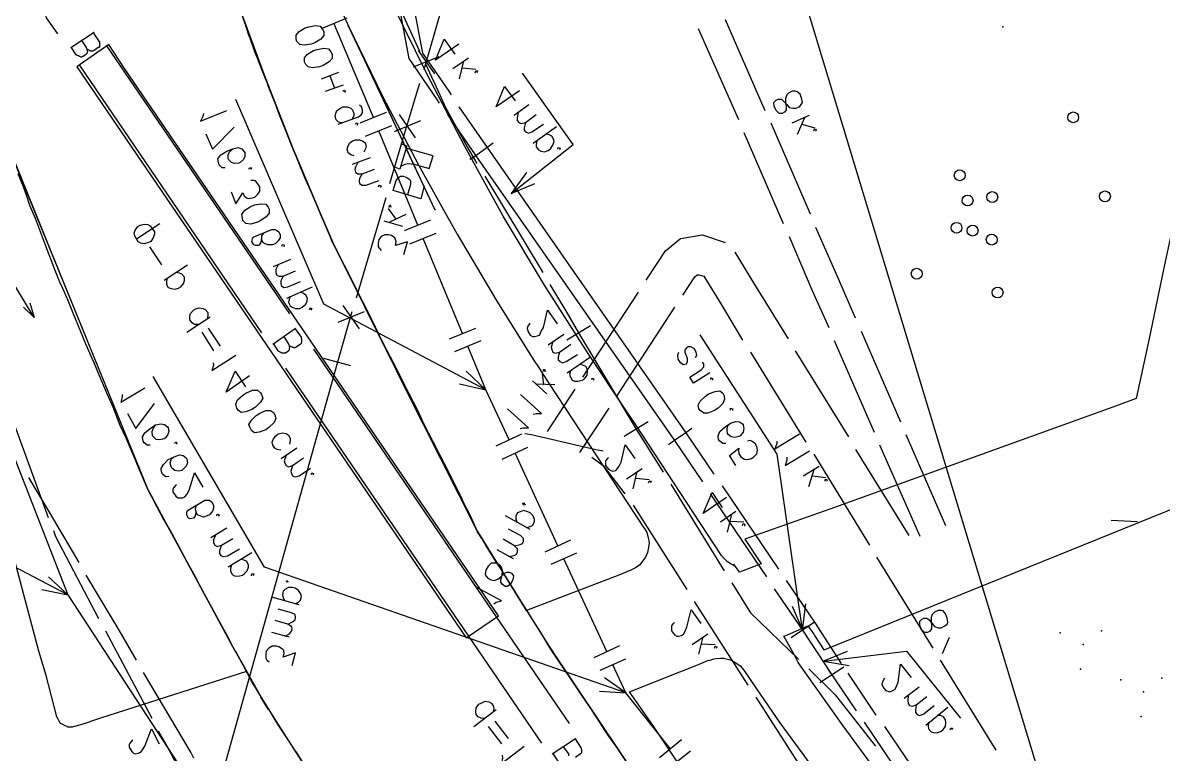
# Model space of a CAD drawing. Header units: metres. Extents: x 5 to 225, y 228 to 542.
# Drawn here: x 150.32 to 192.4, y 308.19 to 335.19 of the extents above; entities that cross this region are included whole.
import ezdxf

# ---------------------------------------------------------------- set-up
doc = ezdxf.new("R2010")
doc.units = ezdxf.units.M
for name, color, linetype in [('BOUNDARY', 7, 'Continuous'), ('CURB', 7, 'Continuous'), ('ELECTR_CABLE', 7, 'Continuous'), ('GAS', 7, 'Continuous'), ('GRASS', 7, 'Continuous'), ('OVERHEAD_POWER_LINE', 7, 'Continuous'), ('ROAD', 7, 'Continuous'), ('TREE', 7, 'Continuous'), ('WATER_PIPELINE', 7, 'Continuous')]:
    doc.layers.add(name, color=color, linetype=linetype)

# ---------------------------------------------------------------- blocks, each defined once
blk = doc.blocks.new('СОСНА_ОБЫКНОВЕННАЯ')
blk.add_circle((0, 0), 0.2)
blk = doc.blocks.new('МИСКАНТУС')
blk.add_circle((0, 0), 0.2)

msp = doc.modelspace()

# ---------------------------------------------------------------- linework, layer by layer
at = {"layer": 'BOUNDARY'}
msp.add_lwpolyline([(210.46, 232.699), (117.273, 540.497)], dxfattribs=at)
at = {"layer": 'CURB'}
for points in [[(172.62, 307.872), (172.223, 308.468), (171.914, 308.909), (171.517, 309.527), (171.23, 309.947), (170.832, 310.543), (170.81, 310.565), (170.523, 311.007), (170.104, 311.625), (169.817, 312.044), (169.441, 312.685), (169.154, 313.126), (168.978, 313.413), (168.757, 313.744), (168.492, 314.186), (168.095, 314.826), (167.808, 315.268), (167.432, 315.886), (167.145, 316.327), (167.101, 316.416), (166.836, 316.99), (166.593, 317.453), (166.483, 317.718), (166.284, 318.115), (166.041, 318.601), (165.71, 319.241), (165.467, 319.727), (165.136, 320.367), (164.915, 320.853), (164.584, 321.493), (164.341, 321.957), (164.01, 322.619), (163.767, 323.083), (163.436, 323.745), (163.216, 324.209), (162.884, 324.871), (162.642, 325.335), (162.31, 325.997), (162.068, 326.461), (161.758, 327.079), (161.736, 327.123), (161.538, 327.609), (161.273, 328.227), (161.251, 328.293), (161.052, 328.757), (160.875, 329.154), (160.743, 329.441), (160.544, 329.927), (160.5, 330.059), (160.301, 330.523), (160.279, 330.611), (160.081, 331.097), (159.926, 331.45), (159.794, 331.781), (159.617, 332.267), (159.573, 332.377), (159.374, 332.863), (159.352, 332.951), (159.153, 333.437), (159.021, 333.79), (158.888, 334.121), (158.712, 334.629), (158.668, 334.739), (158.513, 335.203)], [(160.743, 307.761), (160.456, 308.203), (160.323, 308.402), (160.059, 308.799), (159.772, 309.24), (159.595, 309.527), (159.44, 309.792), (159.374, 309.859), (159.109, 310.3), (159.087, 310.344), (158.734, 310.94), (158.491, 311.404), (158.469, 311.448), (158.182, 311.978), (158.138, 312.044), (157.895, 312.508), (157.74, 312.795), (157.542, 313.148), (157.299, 313.612), (156.946, 314.252), (156.703, 314.716), (156.35, 315.356), (156.107, 315.819), (155.754, 316.46), (155.489, 316.923), (155.18, 317.497), (155.157, 317.564), (154.915, 318.027), (154.628, 318.689), (154.429, 319.175), (154.142, 319.86), (153.921, 320.323), (153.656, 321.008), (153.435, 321.493), (153.237, 321.957), (153.148, 322.156), (152.95, 322.641), (152.884, 322.796), (152.663, 323.304), (152.464, 323.789), (152.177, 324.474), (151.978, 324.959), (151.802, 325.379), (151.691, 325.622), (151.493, 326.107), (151.448, 326.24), (151.228, 326.792), (151.051, 327.277), (150.786, 327.962), (150.587, 328.448), (150.455, 328.823), (150.345, 329.132), (150.146, 329.618)]]:
    msp.add_lwpolyline(points, dxfattribs=at)
at = {"layer": 'ELECTR_CABLE'}
for points in [[(163.238, 337.941), (163.304, 337.786), (163.304, 337.786), (164.96, 334.143)], [(166.196, 337.19), (165.114, 333.459)], [(164.739, 335.821), (165.07, 334.077), (165.07, 334.077), (166.041, 332.664), (166.041, 332.664), (166.13, 332.532)], [(164.253, 335.512), (164.562, 333.878), (164.562, 333.878), (165.6, 332.355), (165.6, 332.355), (165.688, 332.223)], [(175.248, 334.982), (176.727, 331.627)], [(176.241, 335.313), (177.698, 331.958)], [(166.417, 334.408), (165.556, 333.812), (165.556, 333.812), (165.865, 334.585), (165.865, 334.585), (166.262, 334.033)], [(164.915, 334.165), (165.512, 333.304)], [(164.739, 333.569), (165.688, 333.945)], [(166.196, 333.503), (166.77, 333.901)], [(166.439, 333.128), (166.593, 333.79)], [(165.18, 333.68), (165.71, 332.532), (165.71, 332.532), (165.909, 332.09), (165.909, 332.09), (166.726, 330.589), (166.726, 330.589), (167.079, 329.993)], [(166.549, 333.525), (167.035, 333.481)], [(167.013, 333.349), (167.035, 333.415), (167.035, 333.415), (167.101, 333.415), (167.101, 333.415), (167.079, 333.349)], [(168.911, 329.662), (168.337, 328.889), (168.337, 328.889), (170.633, 330.699), (170.633, 330.699), (168.757, 333.327)], [(164.96, 332.951), (164.849, 332.598), (164.849, 332.598), (164.297, 330.744), (164.297, 330.744), (163.856, 329.242)], [(168.647, 332.686), (167.786, 332.09), (167.786, 332.09), (168.095, 332.841), (168.095, 332.841), (168.492, 332.311)], [(178.051, 332.112), (178.029, 332.245), (178.029, 332.245), (178.118, 332.333), (178.118, 332.333), (178.206, 332.377), (178.206, 332.377), (178.316, 332.377), (178.316, 332.377), (178.382, 332.311), (178.382, 332.311), (178.515, 332.179), (178.515, 332.179), (178.603, 332.068), (178.603, 332.068), (178.736, 332.046), (178.736, 332.046), (178.846, 332.046), (178.846, 332.046), (178.979, 332.09), (178.979, 332.09), (179.045, 332.179), (179.045, 332.179), (179.089, 332.245), (179.089, 332.245), (179.067, 332.377), (179.067, 332.377), (179.001, 332.554), (179.001, 332.554), (178.89, 332.642), (178.89, 332.642), (178.824, 332.664), (178.824, 332.664), (178.714, 332.664), (178.714, 332.664), (178.581, 332.598), (178.581, 332.598), (178.515, 332.532), (178.515, 332.532), (178.471, 332.399), (178.471, 332.399), (178.471, 332.267), (178.471, 332.267), (178.493, 332.068), (178.493, 332.068), (178.493, 331.98), (178.493, 331.98), (178.427, 331.892), (178.427, 331.892), (178.338, 331.847), (178.338, 331.847), (178.228, 331.847), (178.228, 331.847), (178.118, 331.958), (178.118, 331.958), (178.051, 332.112)], [(166.417, 332.09), (167.454, 330.589)], [(168.448, 331.781), (169, 332.179)], [(164.032, 331.185), (165.004, 331.582)], [(164.209, 331.803), (164.805, 330.942)], [(165.997, 331.803), (167.035, 330.28)], [(168.602, 331.892), (168.558, 331.693), (168.558, 331.693), (168.558, 331.582), (168.558, 331.582), (168.624, 331.516), (168.624, 331.516), (168.713, 331.472), (168.713, 331.472), (168.867, 331.516), (168.867, 331.516), (169.265, 331.803)], [(178.714, 331.494), (179.354, 331.781)], [(178.912, 331.075), (179.177, 331.693)], [(168.867, 331.516), (168.823, 331.318), (168.823, 331.318), (168.823, 331.229), (168.823, 331.229), (168.867, 331.163), (168.867, 331.163), (168.978, 331.119), (168.978, 331.119), (169.11, 331.163), (169.11, 331.163), (169.53, 331.45)], [(169.154, 330.744), (170.015, 331.362)], [(177.919, 331.494), (179.376, 328.138)], [(179.067, 331.45), (179.553, 331.318)], [(179.508, 331.207), (179.53, 331.273), (179.53, 331.273), (179.597, 331.251), (179.597, 331.251), (179.575, 331.185)], [(167.675, 330.744), (167.454, 330.589), (167.454, 330.589), (167.035, 330.28), (167.035, 330.28), (166.814, 330.147)], [(169.287, 330.832), (169.265, 330.699), (169.265, 330.699), (169.265, 330.611), (169.265, 330.611), (169.353, 330.501), (169.353, 330.501), (169.441, 330.457), (169.441, 330.457), (169.574, 330.434), (169.574, 330.434), (169.706, 330.479), (169.706, 330.479), (169.795, 330.545), (169.795, 330.545), (169.883, 330.677), (169.883, 330.677), (169.927, 330.81), (169.927, 330.81), (169.905, 330.898), (169.905, 330.898), (169.839, 331.008), (169.839, 331.008), (169.75, 331.053), (169.75, 331.053), (169.618, 331.075)], [(176.925, 331.141), (178.382, 327.785)], [(164.297, 330.721), (164.496, 330.655), (164.496, 330.655), (164.231, 329.794), (164.231, 329.794), (164.054, 329.86)], [(164.253, 329.883), (164.43, 329.971), (164.43, 329.971), (164.54, 329.993), (164.54, 329.993), (164.761, 329.971), (164.761, 329.971), (165.313, 329.816), (165.313, 329.816), (165.467, 330.28), (165.467, 330.28), (164.452, 330.567)], [(167.454, 330.589), (174.784, 320.058)], [(170.059, 330.523), (170.082, 330.589), (170.082, 330.589), (170.148, 330.567), (170.148, 330.567), (170.126, 330.501)], [(167.035, 330.28), (174.364, 319.771)], [(165.136, 329.176), (165.004, 328.69), (165.004, 328.69), (163.988, 328.999), (163.988, 328.999), (164.099, 329.375), (164.099, 329.375), (164.187, 329.485), (164.187, 329.485), (164.253, 329.529), (164.253, 329.529), (164.364, 329.529), (164.364, 329.529), (164.496, 329.485), (164.496, 329.485), (164.584, 329.419), (164.584, 329.419), (164.628, 329.375), (164.628, 329.375), (164.628, 329.22), (164.628, 329.22), (164.518, 328.845)], [(167.366, 329.529), (169.508, 325.975)], [(168.337, 328.889), (169.221, 329.264)], [(163.723, 328.735), (162.619, 325.026)], [(164.099, 327.94), (163.812, 328.337)], [(163.922, 328.403), (163.856, 328.381), (163.856, 328.381), (163.834, 328.425), (163.834, 328.425), (163.9, 328.47)], [(164.341, 327.675), (163.657, 327.874)], [(164.452, 328.116), (163.856, 327.829)], [(179.575, 327.653), (180.414, 325.754), (180.414, 325.754), (181.032, 324.297)], [(164.386, 326.637), (164.518, 327.101), (164.518, 327.101), (164.077, 326.968), (164.077, 326.968), (164.099, 327.101), (164.099, 327.101), (164.077, 327.189), (164.077, 327.189), (164.054, 327.255), (164.054, 327.255), (163.922, 327.344), (163.922, 327.344), (163.834, 327.366), (163.834, 327.366), (163.679, 327.366), (163.679, 327.366), (163.547, 327.3), (163.547, 327.3), (163.458, 327.189), (163.458, 327.189), (163.436, 327.057), (163.436, 327.057), (163.436, 326.924), (163.436, 326.924), (163.48, 326.858), (163.48, 326.858), (163.547, 326.792)], [(173.327, 325.688), (174.033, 326.77), (174.033, 326.77), (174.585, 327.233), (174.585, 327.233), (175.402, 327.366), (175.402, 327.366), (176.241, 327.079)], [(178.603, 327.3), (179.442, 325.335), (179.442, 325.335), (180.06, 323.944)], [(176.594, 326.726), (177.323, 325.533), (177.323, 325.533), (178.559, 323.524)], [(174.674, 325.136), (175.115, 325.82), (175.115, 325.82), (175.203, 325.887), (175.203, 325.887), (175.27, 325.887), (175.27, 325.887), (175.446, 325.842), (175.446, 325.842), (176.109, 324.783), (176.109, 324.783), (176.881, 323.48)], [(169.772, 325.533), (170.369, 324.54), (170.369, 324.54), (170.832, 323.745)], [(170.987, 322.111), (173.04, 325.246)], [(162.465, 324.518), (161.935, 322.663)], [(161.957, 324.142), (162.929, 324.54)], [(162.134, 324.761), (162.73, 323.9)], [(169.044, 324.098), (169.022, 324.076), (169.022, 324.076), (168.956, 323.988), (168.956, 323.988), (168.934, 323.922), (168.934, 323.922), (168.956, 323.811), (168.956, 323.811), (169.044, 323.657), (169.044, 323.657), (169.132, 323.613), (169.132, 323.613), (169.198, 323.613), (169.198, 323.613), (169.309, 323.635), (169.309, 323.635), (169.397, 323.679), (169.397, 323.679), (169.441, 323.789), (169.441, 323.789), (169.53, 323.944), (169.53, 323.944), (169.684, 324.584), (169.684, 324.584), (170.037, 324.076)], [(172.245, 321.405), (174.387, 324.694)], [(171.274, 324.01), (170.391, 323.48)], [(169.706, 323.304), (170.28, 323.701)], [(170.832, 323.745), (172.952, 320.191)], [(178.714, 313.656), (179.089, 312.773), (179.089, 312.773), (178.162, 319.263), (178.162, 319.263), (175.314, 323.679)], [(181.253, 323.811), (182.71, 320.456)], [(169.883, 323.414), (169.817, 323.215), (169.817, 323.215), (169.839, 323.127), (169.839, 323.127), (169.883, 323.039), (169.883, 323.039), (169.971, 322.994), (169.971, 322.994), (170.126, 323.039), (170.126, 323.039), (170.545, 323.326)], [(174.519, 323.017), (174.475, 322.928), (174.475, 322.928), (174.497, 322.774), (174.497, 322.774), (174.563, 322.663), (174.563, 322.663), (174.696, 322.575), (174.696, 322.575), (174.806, 322.597), (174.806, 322.597), (174.85, 322.685), (174.85, 322.685), (174.85, 322.796), (174.85, 322.796), (174.762, 323.017), (174.762, 323.017), (174.762, 323.105), (174.762, 323.105), (174.828, 323.193), (174.828, 323.193), (174.872, 323.237), (174.872, 323.237), (174.961, 323.237), (174.961, 323.237), (175.093, 323.171), (175.093, 323.171), (175.159, 323.039), (175.159, 323.039), (175.181, 322.906), (175.181, 322.906), (175.137, 322.818)], [(180.259, 323.458), (181.738, 320.08)], [(162.421, 322.531), (161.427, 322.796)], [(170.126, 323.039), (170.082, 322.862), (170.082, 322.862), (170.082, 322.752), (170.082, 322.752), (170.148, 322.685), (170.148, 322.685), (170.236, 322.641), (170.236, 322.641), (170.369, 322.685), (170.369, 322.685), (170.788, 322.95)], [(170.413, 322.266), (171.274, 322.862)], [(177.168, 323.039), (179.221, 319.705)], [(178.824, 323.083), (180.789, 319.904)], [(161.935, 322.663), (157.829, 307.982), (157.829, 307.982), (156.615, 303.655)], [(169.552, 321.824), (169.485, 322.332)], [(169.618, 322.332), (169.552, 322.332), (169.552, 322.332), (169.53, 322.398), (169.53, 322.398), (169.596, 322.398)], [(170.545, 322.354), (170.501, 322.222), (170.501, 322.222), (170.523, 322.133), (170.523, 322.133), (170.589, 322.001), (170.589, 322.001), (170.678, 321.957), (170.678, 321.957), (170.81, 321.957), (170.81, 321.957), (170.965, 322.001), (170.965, 322.001), (171.053, 322.045), (171.053, 322.045), (171.141, 322.178), (171.141, 322.178), (171.163, 322.31), (171.163, 322.31), (171.163, 322.398), (171.163, 322.398), (171.097, 322.509), (171.097, 322.509), (170.987, 322.553), (170.987, 322.553), (170.876, 322.575)], [(175.667, 322.266), (175.071, 321.891), (175.071, 321.891), (174.938, 322.111), (174.938, 322.111), (175.358, 322.376), (175.358, 322.376), (175.446, 322.487), (175.446, 322.487), (175.446, 322.597), (175.446, 322.597), (175.402, 322.663)], [(169.662, 321.493), (169.132, 321.979)], [(171.318, 322.023), (171.318, 322.067), (171.318, 322.067), (171.384, 322.067), (171.384, 322.067), (171.384, 322.001)], [(175.711, 322.023), (175.711, 322.089), (175.711, 322.089), (175.777, 322.067), (175.777, 322.067), (175.777, 322.001)], [(169.949, 321.824), (169.287, 321.846)], [(169.684, 320.102), (170.7, 321.67)], [(175.27, 320.941), (175.248, 321.074), (175.248, 321.074), (175.314, 321.228), (175.314, 321.228), (175.512, 321.405), (175.512, 321.405), (175.623, 321.493), (175.623, 321.493), (175.866, 321.582), (175.866, 321.582), (176.042, 321.604), (176.042, 321.604), (176.153, 321.515), (176.153, 321.515), (176.197, 321.427), (176.197, 321.427), (176.219, 321.295), (176.219, 321.295), (176.153, 321.14), (176.153, 321.14), (175.976, 320.963), (175.976, 320.963), (175.844, 320.875), (175.844, 320.875), (175.601, 320.787), (175.601, 320.787), (175.446, 320.787), (175.446, 320.787), (175.314, 320.875), (175.314, 320.875), (175.27, 320.941)], [(169.154, 320.743), (169.265, 320.765), (169.265, 320.765), (169.463, 320.765), (169.463, 320.765), (168.691, 321.471)], [(168.669, 320.213), (168.779, 320.235), (168.779, 320.235), (168.978, 320.235), (168.978, 320.235), (168.205, 320.941)], [(170.876, 319.33), (171.958, 320.963)], [(176.44, 320.897), (176.44, 320.963), (176.44, 320.963), (176.506, 320.941), (176.506, 320.941), (176.506, 320.875)], [(151.272, 316.923), (150.013, 320.367)], [(173.393, 320.456), (172.51, 319.926)], [(176.263, 319.661), (176.153, 319.661), (176.153, 319.661), (176.042, 319.749), (176.042, 319.749), (175.998, 319.815), (175.998, 319.815), (175.976, 319.948), (175.976, 319.948), (176.042, 320.102), (176.042, 320.102), (176.241, 320.279), (176.241, 320.279), (176.44, 320.411), (176.44, 320.411), (176.638, 320.478), (176.638, 320.478), (176.771, 320.456), (176.771, 320.456), (176.881, 320.389), (176.881, 320.389), (176.903, 320.345), (176.903, 320.345), (176.925, 320.213), (176.925, 320.213), (176.903, 320.08), (176.903, 320.08), (176.793, 319.948), (176.793, 319.948), (176.749, 319.926), (176.749, 319.926), (176.594, 319.882), (176.594, 319.882), (176.462, 319.904), (176.462, 319.904), (176.351, 319.992), (176.351, 319.992), (176.329, 320.036), (176.329, 320.036), (176.307, 320.169), (176.307, 320.169), (176.329, 320.301), (176.329, 320.301), (176.44, 320.411)], [(168.845, 320.036), (169.088, 319.992), (169.088, 319.992), (171.472, 319.44), (171.472, 319.44), (171.737, 319.396)], [(172.952, 320.191), (173.945, 318.601)], [(175.005, 320.213), (174.784, 320.058), (174.784, 320.058), (174.364, 319.771), (174.364, 319.771), (174.144, 319.617)], [(174.784, 320.058), (175.822, 318.535)], [(178.14, 319.749), (178.14, 319.661), (178.14, 319.661), (178.073, 319.462), (178.073, 319.462), (178.979, 320.014)], [(182.908, 319.992), (184.365, 316.636)], [(171.936, 319.131), (171.892, 319.109), (171.892, 319.109), (171.826, 319.021), (171.826, 319.021), (171.826, 318.954), (171.826, 318.954), (171.826, 318.844), (171.826, 318.844), (171.936, 318.712), (171.936, 318.712), (172.024, 318.667), (172.024, 318.667), (172.091, 318.645), (172.091, 318.645), (172.201, 318.667), (172.201, 318.667), (172.267, 318.734), (172.267, 318.734), (172.333, 318.822), (172.333, 318.822), (172.4, 318.976), (172.4, 318.976), (172.554, 319.617), (172.554, 319.617), (172.907, 319.109)], [(174.364, 319.771), (175.402, 318.248)], [(176.638, 318.844), (176.396, 319.219), (176.396, 319.219), (176.749, 319.484), (176.749, 319.484), (176.727, 319.418), (176.727, 319.418), (176.749, 319.286), (176.749, 319.286), (176.815, 319.175), (176.815, 319.175), (176.947, 319.087), (176.947, 319.087), (177.08, 319.065), (177.08, 319.065), (177.212, 319.109), (177.212, 319.109), (177.301, 319.175), (177.301, 319.175), (177.411, 319.286), (177.411, 319.286), (177.433, 319.418), (177.433, 319.418), (177.411, 319.55), (177.411, 319.55), (177.345, 319.661), (177.345, 319.661), (177.212, 319.749), (177.212, 319.749), (177.146, 319.771), (177.146, 319.771), (177.058, 319.749)], [(178.515, 319.153), (178.515, 319.043), (178.515, 319.043), (178.449, 318.844), (178.449, 318.844), (179.354, 319.396)], [(181.054, 319.44), (183.019, 316.261)], [(181.937, 319.617), (183.416, 316.239)], [(171.318, 319.153), (171.737, 318.844), (171.737, 318.844), (172.532, 317.806)], [(179.508, 319.263), (181.562, 315.908)], [(172.598, 318.358), (173.172, 318.734)], [(172.841, 317.983), (172.996, 318.623)], [(179.111, 318.469), (179.707, 318.822)], [(179.332, 318.071), (179.53, 318.734)], [(152.398, 315.268), (151.471, 316.857), (151.471, 316.857), (150.543, 318.402)], [(172.952, 318.38), (173.437, 318.336)], [(173.415, 318.204), (173.437, 318.27), (173.437, 318.27), (173.503, 318.27), (173.503, 318.27), (173.481, 318.204)], [(174.232, 318.16), (176.197, 314.958)], [(179.464, 318.469), (179.95, 318.402)], [(179.928, 318.27), (179.928, 318.336), (179.928, 318.336), (179.994, 318.336), (179.994, 318.336), (179.994, 318.27)], [(176.285, 317.674), (175.424, 317.078), (175.424, 317.078), (175.755, 317.851), (175.755, 317.851), (176.131, 317.299)], [(175.689, 317.806), (177.764, 314.738)], [(176.131, 318.093), (178.206, 315.025)], [(168.867, 317.409), (168.801, 317.387), (168.801, 317.387), (168.779, 317.453), (168.779, 317.453), (168.845, 317.453)], [(172.841, 317.387), (174.828, 314.274)], [(169.044, 316.482), (168.139, 316.99)], [(168.911, 316.548), (169.044, 316.592), (169.044, 316.592), (169.132, 316.636), (169.132, 316.636), (169.198, 316.769), (169.198, 316.769), (169.198, 316.857), (169.198, 316.857), (169.154, 316.99), (169.154, 316.99), (169.044, 317.1), (169.044, 317.1), (168.956, 317.144), (168.956, 317.144), (168.801, 317.188), (168.801, 317.188), (168.669, 317.144), (168.669, 317.144), (168.58, 317.1), (168.58, 317.1), (168.514, 316.99), (168.514, 316.99), (168.514, 316.879), (168.514, 316.879), (168.558, 316.747)], [(176.064, 316.769), (176.638, 317.166)], [(176.329, 316.393), (176.484, 317.056)], [(153.126, 313.192), (151.537, 316.217), (151.537, 316.217), (151.471, 316.438)], [(168.47, 315.886), (168.669, 315.93), (168.669, 315.93), (168.757, 315.974), (168.757, 315.974), (168.801, 316.062), (168.801, 316.062), (168.801, 316.151), (168.801, 316.151), (168.691, 316.261), (168.691, 316.261), (168.249, 316.504)], [(176.418, 316.791), (176.925, 316.769)], [(176.881, 316.636), (176.903, 316.703), (176.903, 316.703), (176.97, 316.68), (176.97, 316.68), (176.947, 316.614)], [(191.452, 316.769), (190.481, 316.813)], [(168.249, 315.488), (168.448, 315.532), (168.448, 315.532), (168.536, 315.577), (168.536, 315.577), (168.58, 315.665), (168.58, 315.665), (168.58, 315.775), (168.58, 315.775), (168.47, 315.886), (168.47, 315.886), (168.05, 316.129)], [(168.426, 315.4), (167.83, 315.731)], [(168.315, 314.473), (168.205, 314.384), (168.205, 314.384), (168.117, 314.384), (168.117, 314.384), (168.028, 314.451), (168.028, 314.451), (167.962, 314.539), (167.962, 314.539), (167.962, 314.627), (167.962, 314.627), (168.006, 314.804), (168.006, 314.804), (168.028, 314.958), (168.028, 314.958), (167.984, 315.091), (167.984, 315.091), (167.918, 315.179), (167.918, 315.179), (167.786, 315.245), (167.786, 315.245), (167.675, 315.245), (167.675, 315.245), (167.609, 315.245), (167.609, 315.245), (167.499, 315.135), (167.499, 315.135), (167.41, 314.981), (167.41, 314.981), (167.388, 314.848), (167.388, 314.848), (167.41, 314.782), (167.41, 314.782), (167.476, 314.694), (167.476, 314.694), (167.609, 314.627), (167.609, 314.627), (167.719, 314.605), (167.719, 314.605), (167.852, 314.649), (167.852, 314.649), (167.962, 314.738), (167.962, 314.738), (168.095, 314.87), (168.095, 314.87), (168.183, 314.914), (168.183, 314.914), (168.271, 314.914), (168.271, 314.914), (168.36, 314.87), (168.36, 314.87), (168.426, 314.782), (168.426, 314.782), (168.404, 314.627), (168.404, 314.627), (168.315, 314.473)], [(181.827, 315.466), (183.902, 312.111)], [(154.517, 311.669), (153.877, 312.773), (153.877, 312.773), (152.663, 314.804)], [(160.368, 313.744), (160.5, 313.81), (160.5, 313.81), (160.566, 313.877), (160.566, 313.877), (160.61, 314.009), (160.61, 314.009), (160.566, 314.12), (160.566, 314.12), (160.5, 314.23), (160.5, 314.23), (160.368, 314.318), (160.368, 314.318), (160.279, 314.34), (160.279, 314.34), (160.125, 314.34), (160.125, 314.34), (159.992, 314.274), (159.992, 314.274), (159.926, 314.208), (159.926, 314.208), (159.904, 314.075), (159.904, 314.075), (159.926, 313.965), (159.926, 313.965), (159.992, 313.855)], [(160.125, 314.561), (160.081, 314.539), (160.081, 314.539), (160.036, 314.583), (160.036, 314.583), (160.103, 314.605)], [(167.697, 313.744), (167.786, 313.81), (167.786, 313.81), (167.984, 313.855), (167.984, 313.855), (167.057, 314.362)], [(176.484, 314.517), (177.168, 313.413), (177.168, 313.413), (178.956, 311.691)], [(178.493, 314.605), (179.53, 313.06), (179.53, 313.06), (180.524, 311.536)], [(160.522, 313.7), (159.507, 313.987)], [(178.051, 314.296), (179.089, 312.773)], [(160.103, 312.994), (160.279, 313.082), (160.279, 313.082), (160.368, 313.148), (160.368, 313.148), (160.39, 313.236), (160.39, 313.236), (160.368, 313.347), (160.368, 313.347), (160.235, 313.413), (160.235, 313.413), (159.749, 313.546)], [(174.364, 313.038), (174.32, 313.016), (174.32, 313.016), (174.254, 312.927), (174.254, 312.927), (174.254, 312.861), (174.254, 312.861), (174.254, 312.751), (174.254, 312.751), (174.364, 312.596), (174.364, 312.596), (174.453, 312.552), (174.453, 312.552), (174.519, 312.552), (174.519, 312.552), (174.629, 312.574), (174.629, 312.574), (174.696, 312.618), (174.696, 312.618), (174.762, 312.729), (174.762, 312.729), (174.828, 312.883), (174.828, 312.883), (174.983, 313.523), (174.983, 313.523), (175.336, 313.016)], [(175.093, 313.833), (177.08, 310.742)], [(179.089, 312.773), (179.221, 313.744)], [(183.416, 312.949), (183.416, 313.104), (183.416, 313.104), (183.482, 313.17), (183.482, 313.17), (183.571, 313.214), (183.571, 313.214), (183.681, 313.214), (183.681, 313.214), (183.769, 313.148), (183.769, 313.148), (183.88, 313.016), (183.88, 313.016), (183.968, 312.905), (183.968, 312.905), (184.1, 312.861), (184.1, 312.861), (184.211, 312.861), (184.211, 312.861), (184.343, 312.927), (184.343, 312.927), (184.432, 312.994), (184.432, 312.994), (184.454, 313.06), (184.454, 313.06), (184.432, 313.214), (184.432, 313.214), (184.365, 313.369), (184.365, 313.369), (184.277, 313.479), (184.277, 313.479), (184.211, 313.501), (184.211, 313.501), (184.1, 313.501), (184.1, 313.501), (183.968, 313.435), (183.968, 313.435), (183.88, 313.347), (183.88, 313.347), (183.836, 313.236), (183.836, 313.236), (183.836, 313.104), (183.836, 313.104), (183.858, 312.905), (183.858, 312.905), (183.858, 312.817), (183.858, 312.817), (183.791, 312.729), (183.791, 312.729), (183.703, 312.685), (183.703, 312.685), (183.593, 312.685), (183.593, 312.685), (183.482, 312.795), (183.482, 312.795), (183.416, 312.949)], [(159.992, 312.552), (160.169, 312.64), (160.169, 312.64), (160.235, 312.729), (160.235, 312.729), (160.257, 312.817), (160.257, 312.817), (160.235, 312.905), (160.235, 312.905), (160.103, 312.994), (160.103, 312.994), (159.639, 313.126)], [(155.091, 309.505), (153.391, 312.729)], [(160.169, 312.508), (159.507, 312.685)], [(179.53, 313.06), (178.669, 312.486)], [(179.089, 312.773), (180.171, 311.117)], [(175.027, 312.243), (175.601, 312.64)], [(175.27, 311.89), (175.424, 312.53)], [(175.358, 312.265), (175.866, 312.243)], [(184.255, 311.912), (184.52, 312.508)], [(160.257, 311.47), (160.39, 311.934), (160.39, 311.934), (159.926, 311.779), (159.926, 311.779), (159.97, 311.912), (159.97, 311.912), (159.948, 312.022), (159.948, 312.022), (159.904, 312.066), (159.904, 312.066), (159.772, 312.155), (159.772, 312.155), (159.683, 312.177), (159.683, 312.177), (159.529, 312.177), (159.529, 312.177), (159.396, 312.111), (159.396, 312.111), (159.308, 312), (159.308, 312), (159.286, 311.868), (159.286, 311.868), (159.286, 311.735), (159.286, 311.735), (159.33, 311.669), (159.33, 311.669), (159.418, 311.603)], [(175.844, 312.111), (175.866, 312.177), (175.866, 312.177), (175.932, 312.155), (175.932, 312.155), (175.91, 312.088)], [(180.745, 311.978), (179.862, 311.625), (179.862, 311.625), (182.93, 312), (182.93, 312), (184.917, 309.527)], [(180.612, 311.404), (179.729, 310.83)], [(179.862, 311.625), (180.811, 311.47)], [(182.136, 310.985), (182.091, 310.962), (182.091, 310.962), (182.047, 310.852), (182.047, 310.852), (182.025, 310.786), (182.025, 310.786), (182.047, 310.698), (182.047, 310.698), (182.158, 310.543), (182.158, 310.543), (182.246, 310.521), (182.246, 310.521), (182.312, 310.499), (182.312, 310.499), (182.423, 310.543), (182.423, 310.543), (182.511, 310.587), (182.511, 310.587), (182.555, 310.698), (182.555, 310.698), (182.621, 310.852), (182.621, 310.852), (182.71, 311.514), (182.71, 311.514), (183.107, 311.029)], [(184.167, 311.669), (186.22, 308.335)], [(156.637, 308.048), (156.526, 308.269), (156.526, 308.269), (154.782, 311.205)], [(179.332, 311.338), (180.303, 310.388), (180.303, 310.388), (181.782, 308.49)], [(180.016, 311.36), (181.076, 309.792)], [(180.767, 311.183), (181.804, 309.638)], [(182.842, 310.256), (183.394, 310.676)], [(177.367, 310.3), (179.354, 307.209)], [(182.997, 310.366), (182.975, 310.168), (182.975, 310.168), (182.997, 310.079), (182.997, 310.079), (183.041, 309.991), (183.041, 309.991), (183.151, 309.969), (183.151, 309.969), (183.284, 310.013), (183.284, 310.013), (183.681, 310.322)], [(183.284, 310.013), (183.262, 309.814), (183.262, 309.814), (183.262, 309.726), (183.262, 309.726), (183.328, 309.66), (183.328, 309.66), (183.416, 309.616), (183.416, 309.616), (183.571, 309.682), (183.571, 309.682), (183.946, 309.991)], [(183.637, 309.263), (184.454, 309.925)], [(181.363, 309.373), (183.482, 306.238)], [(183.747, 309.373), (183.725, 309.24), (183.725, 309.24), (183.747, 309.13), (183.747, 309.13), (183.836, 309.02), (183.836, 309.02), (183.924, 308.998), (183.924, 308.998), (184.056, 308.976), (184.056, 308.976), (184.211, 309.042), (184.211, 309.042), (184.277, 309.108), (184.277, 309.108), (184.365, 309.218), (184.365, 309.218), (184.387, 309.351), (184.387, 309.351), (184.365, 309.461), (184.365, 309.461), (184.299, 309.572), (184.299, 309.572), (184.189, 309.616), (184.189, 309.616), (184.056, 309.616)], [(154.385, 308.711), (154.341, 308.689), (154.341, 308.689), (154.274, 308.6), (154.274, 308.6), (154.252, 308.556), (154.252, 308.556), (154.252, 308.446), (154.252, 308.446), (154.341, 308.291), (154.341, 308.291), (154.407, 308.225), (154.407, 308.225), (154.473, 308.203), (154.473, 308.203), (154.583, 308.225), (154.583, 308.225), (154.672, 308.269), (154.672, 308.269), (154.738, 308.357), (154.738, 308.357), (154.826, 308.49), (154.826, 308.49), (155.069, 309.13), (155.069, 309.13), (155.356, 308.578)], [(157.056, 305.819), (155.665, 308.468), (155.665, 308.468), (155.334, 309.042)], [(182.114, 309.218), (184.211, 306.128)], [(184.542, 309.086), (184.564, 309.152), (184.564, 309.152), (184.63, 309.152), (184.63, 309.152), (184.608, 309.086)]]:
    msp.add_lwpolyline(points, dxfattribs=at)
at = {"layer": 'GAS'}
for points in [[(161.339, 334.982), (162.288, 335.38)], [(160.412, 334.585), (160.412, 334.739), (160.412, 334.739), (160.522, 334.872), (160.522, 334.872), (160.743, 335.004), (160.743, 335.004), (160.875, 335.049), (160.875, 335.049), (161.118, 335.093), (161.118, 335.093), (161.295, 335.071), (161.295, 335.071), (161.383, 334.96), (161.383, 334.96), (161.427, 334.872), (161.427, 334.872), (161.427, 334.717), (161.427, 334.717), (161.317, 334.585), (161.317, 334.585), (161.096, 334.452), (161.096, 334.452), (160.964, 334.408), (160.964, 334.408), (160.699, 334.364), (160.699, 334.364), (160.544, 334.386), (160.544, 334.386), (160.434, 334.497), (160.434, 334.497), (160.412, 334.585)], [(163.26, 331.693), (161.803, 335.181)], [(160.721, 333.746), (160.721, 333.901), (160.721, 333.901), (160.831, 334.033), (160.831, 334.033), (161.052, 334.165), (161.052, 334.165), (161.184, 334.21), (161.184, 334.21), (161.427, 334.254), (161.427, 334.254), (161.604, 334.232), (161.604, 334.232), (161.692, 334.121), (161.692, 334.121), (161.736, 334.033), (161.736, 334.033), (161.736, 333.878), (161.736, 333.878), (161.626, 333.746), (161.626, 333.746), (161.405, 333.614), (161.405, 333.614), (161.273, 333.569), (161.273, 333.569), (161.008, 333.525), (161.008, 333.525), (160.853, 333.569), (160.853, 333.569), (160.765, 333.658), (160.765, 333.658), (160.721, 333.746)], [(161.339, 333.128), (161.979, 333.371)], [(161.494, 332.664), (162.156, 332.907)], [(161.648, 333.238), (161.825, 332.775)], [(162.134, 332.664), (162.178, 332.708), (162.178, 332.708), (162.222, 332.686), (162.222, 332.686), (162.2, 332.62)], [(166.439, 321.869), (167.41, 321.648), (167.41, 321.648), (161.427, 324.805), (161.427, 324.805), (158.182, 332.355)], [(162.09, 331.494), (162.023, 331.516), (162.023, 331.516), (161.957, 331.538), (161.957, 331.538), (161.891, 331.605), (161.891, 331.605), (161.847, 331.737), (161.847, 331.737), (161.869, 331.847), (161.869, 331.847), (161.913, 331.958), (161.913, 331.958), (162.045, 332.046), (162.045, 332.046), (162.134, 332.09), (162.134, 332.09), (162.288, 332.09), (162.288, 332.09), (162.421, 332.046), (162.421, 332.046), (162.487, 331.98), (162.487, 331.98), (162.531, 331.847), (162.531, 331.847), (162.531, 331.759), (162.531, 331.759), (162.465, 331.627)], [(161.957, 331.45), (162.708, 331.715), (162.708, 331.715), (162.818, 331.803), (162.818, 331.803), (162.862, 331.869), (162.862, 331.869), (162.862, 331.98), (162.862, 331.98), (162.818, 332.09), (162.818, 332.09), (162.752, 332.156)], [(156.99, 331.847), (156.968, 331.737), (156.968, 331.737), (156.879, 331.56), (156.879, 331.56), (157.851, 331.958)], [(162.774, 331.494), (163.745, 331.892)], [(157.078, 331.097), (157.321, 330.523), (157.321, 330.523), (158.116, 331.34)], [(162.597, 331.45), (162.619, 331.494), (162.619, 331.494), (162.686, 331.472), (162.686, 331.472), (162.642, 331.406)], [(162.973, 331.008), (163.944, 331.406)], [(164.893, 327.719), (163.458, 331.207)], [(162.553, 330.28), (162.421, 330.324), (162.421, 330.324), (162.332, 330.39), (162.332, 330.39), (162.288, 330.523), (162.288, 330.523), (162.31, 330.611), (162.31, 330.611), (162.377, 330.744), (162.377, 330.744), (162.487, 330.832), (162.487, 330.832), (162.597, 330.876), (162.597, 330.876), (162.752, 330.876), (162.752, 330.876), (162.862, 330.832), (162.862, 330.832), (162.951, 330.766), (162.951, 330.766), (162.995, 330.633), (162.995, 330.633), (162.973, 330.545), (162.973, 330.545), (162.906, 330.412)], [(157.785, 329.838), (157.674, 329.838), (157.674, 329.838), (157.564, 329.949), (157.564, 329.949), (157.542, 330.037), (157.542, 330.037), (157.52, 330.17), (157.52, 330.17), (157.63, 330.324), (157.63, 330.324), (157.851, 330.457), (157.851, 330.457), (158.072, 330.545), (158.072, 330.545), (158.27, 330.589), (158.27, 330.589), (158.403, 330.545), (158.403, 330.545), (158.491, 330.434), (158.491, 330.434), (158.513, 330.412), (158.513, 330.412), (158.513, 330.258), (158.513, 330.258), (158.469, 330.147), (158.469, 330.147), (158.337, 330.037), (158.337, 330.037), (158.292, 330.015), (158.292, 330.015), (158.138, 329.993), (158.138, 329.993), (158.027, 330.037), (158.027, 330.037), (157.917, 330.147), (157.917, 330.147), (157.895, 330.192), (157.895, 330.192), (157.895, 330.324), (157.895, 330.324), (157.961, 330.457), (157.961, 330.457), (158.072, 330.545)], [(162.487, 329.971), (163.149, 330.214)], [(162.686, 330.037), (162.597, 329.86), (162.597, 329.86), (162.575, 329.772), (162.575, 329.772), (162.597, 329.684), (162.597, 329.684), (162.686, 329.618), (162.686, 329.618), (162.84, 329.618), (162.84, 329.618), (163.304, 329.794)], [(158.668, 329.794), (158.69, 329.838), (158.69, 329.838), (158.756, 329.838), (158.756, 329.838), (158.734, 329.772)], [(162.84, 329.618), (162.752, 329.441), (162.752, 329.441), (162.73, 329.353), (162.73, 329.353), (162.752, 329.264), (162.752, 329.264), (162.84, 329.198), (162.84, 329.198), (162.995, 329.198), (162.995, 329.198), (163.458, 329.375)], [(158.005, 328.955), (158.182, 328.514), (158.182, 328.514), (158.447, 328.911), (158.447, 328.911), (158.491, 328.801), (158.491, 328.801), (158.579, 328.735), (158.579, 328.735), (158.646, 328.712), (158.646, 328.712), (158.8, 328.735), (158.8, 328.735), (158.888, 328.757), (158.888, 328.757), (158.999, 328.867), (158.999, 328.867), (159.065, 328.977), (159.065, 328.977), (159.065, 329.132), (159.065, 329.132), (158.999, 329.242), (158.999, 329.242), (158.911, 329.353), (158.911, 329.353), (158.844, 329.375), (158.844, 329.375), (158.734, 329.375)], [(163.436, 329.132), (163.48, 329.198), (163.48, 329.198), (163.547, 329.176), (163.547, 329.176), (163.503, 329.11)], [(158.425, 327.984), (158.403, 328.116), (158.403, 328.116), (158.513, 328.271), (158.513, 328.271), (158.712, 328.403), (158.712, 328.403), (158.866, 328.47), (158.866, 328.47), (159.109, 328.514), (159.109, 328.514), (159.286, 328.492), (159.286, 328.492), (159.374, 328.381), (159.374, 328.381), (159.418, 328.315), (159.418, 328.315), (159.418, 328.161), (159.418, 328.161), (159.308, 328.028), (159.308, 328.028), (159.109, 327.896), (159.109, 327.896), (158.977, 327.829), (158.977, 327.829), (158.734, 327.763), (158.734, 327.763), (158.557, 327.785), (158.557, 327.785), (158.447, 327.896), (158.447, 327.896), (158.425, 327.984)], [(164.408, 327.52), (165.379, 327.918)], [(159.198, 327.432), (159.131, 327.322), (159.131, 327.322), (159.131, 327.211), (159.131, 327.211), (159.087, 327.057), (159.087, 327.057), (159.021, 326.968), (159.021, 326.968), (158.911, 326.968), (158.911, 326.968), (158.844, 326.99), (158.844, 326.99), (158.778, 327.123), (158.778, 327.123), (158.8, 327.211), (158.8, 327.211), (158.822, 327.277), (158.822, 327.277), (159.507, 327.564), (159.507, 327.564), (159.617, 327.564), (159.617, 327.564), (159.683, 327.542), (159.683, 327.542), (159.772, 327.476), (159.772, 327.476), (159.816, 327.366), (159.816, 327.366), (159.816, 327.255), (159.816, 327.255), (159.749, 327.145), (159.749, 327.145), (159.639, 327.035), (159.639, 327.035), (159.529, 326.99), (159.529, 326.99), (159.374, 326.99), (159.374, 326.99), (159.264, 327.035), (159.264, 327.035), (159.175, 327.079), (159.175, 327.079), (159.131, 327.211)], [(164.606, 327.035), (165.578, 327.432)], [(159.882, 326.946), (159.904, 327.013), (159.904, 327.013), (159.97, 326.99), (159.97, 326.99), (159.948, 326.924)], [(166.549, 323.723), (165.092, 327.233)], [(159.573, 326.196), (160.213, 326.461)], [(159.749, 326.262), (159.661, 326.085), (159.661, 326.085), (159.661, 325.975), (159.661, 325.975), (159.683, 325.887), (159.683, 325.887), (159.772, 325.842), (159.772, 325.842), (159.926, 325.842), (159.926, 325.842), (160.39, 326.041)], [(159.926, 325.842), (159.838, 325.666), (159.838, 325.666), (159.838, 325.578), (159.838, 325.578), (159.86, 325.489), (159.86, 325.489), (159.948, 325.423), (159.948, 325.423), (160.103, 325.445), (160.103, 325.445), (160.566, 325.644)], [(160.059, 325.026), (161.008, 325.445)], [(160.191, 325.092), (160.147, 324.981), (160.147, 324.981), (160.125, 324.871), (160.125, 324.871), (160.191, 324.739), (160.191, 324.739), (160.257, 324.694), (160.257, 324.694), (160.39, 324.65), (160.39, 324.65), (160.544, 324.65), (160.544, 324.65), (160.633, 324.694), (160.633, 324.694), (160.765, 324.805), (160.765, 324.805), (160.809, 324.915), (160.809, 324.915), (160.831, 325.026), (160.831, 325.026), (160.765, 325.136), (160.765, 325.136), (160.677, 325.202), (160.677, 325.202), (160.566, 325.246)], [(160.897, 324.606), (160.92, 324.672), (160.92, 324.672), (160.986, 324.65), (160.986, 324.65), (160.942, 324.584)], [(166.064, 323.524), (167.035, 323.922)], [(166.262, 323.061), (167.234, 323.458)], [(168.271, 319.793), (167.41, 321.648), (167.41, 321.648), (166.748, 323.259)], [(167.41, 321.648), (166.682, 322.332)], [(171.605, 310.521), (172.576, 310.455), (172.576, 310.455), (159.242, 315.091), (159.242, 315.091), (155.135, 322.133)], [(153.987, 321.471), (153.987, 321.383), (153.987, 321.383), (153.943, 321.184), (153.943, 321.184), (154.826, 321.714)], [(154.186, 320.765), (154.495, 320.213), (154.495, 320.213), (155.18, 321.14)], [(155.025, 319.595), (154.915, 319.595), (154.915, 319.595), (154.804, 319.683), (154.804, 319.683), (154.76, 319.749), (154.76, 319.749), (154.738, 319.904), (154.738, 319.904), (154.826, 320.058), (154.826, 320.058), (155.025, 320.213), (155.025, 320.213), (155.224, 320.345), (155.224, 320.345), (155.422, 320.389), (155.422, 320.389), (155.555, 320.367), (155.555, 320.367), (155.665, 320.279), (155.665, 320.279), (155.687, 320.235), (155.687, 320.235), (155.709, 320.102), (155.709, 320.102), (155.665, 319.97), (155.665, 319.97), (155.577, 319.86), (155.577, 319.86), (155.533, 319.837), (155.533, 319.837), (155.378, 319.793), (155.378, 319.793), (155.246, 319.815), (155.246, 319.815), (155.135, 319.926), (155.135, 319.926), (155.113, 319.948), (155.113, 319.948), (155.091, 320.102), (155.091, 320.102), (155.135, 320.213), (155.135, 320.213), (155.224, 320.345)], [(167.786, 319.573), (168.735, 320.014)], [(155.93, 319.661), (155.952, 319.705), (155.952, 319.705), (155.996, 319.705), (155.996, 319.705), (155.996, 319.639)], [(168.006, 319.087), (168.956, 319.528)], [(155.709, 318.447), (155.599, 318.425), (155.599, 318.425), (155.489, 318.513), (155.489, 318.513), (155.444, 318.601), (155.444, 318.601), (155.422, 318.734), (155.422, 318.734), (155.511, 318.888), (155.511, 318.888), (155.687, 319.065), (155.687, 319.065), (155.908, 319.175), (155.908, 319.175), (156.107, 319.241), (156.107, 319.241), (156.239, 319.219), (156.239, 319.219), (156.35, 319.131), (156.35, 319.131), (156.372, 319.087), (156.372, 319.087), (156.394, 318.954), (156.394, 318.954), (156.35, 318.822), (156.35, 318.822), (156.239, 318.712), (156.239, 318.712), (156.195, 318.667), (156.195, 318.667), (156.063, 318.645), (156.063, 318.645), (155.93, 318.667), (155.93, 318.667), (155.82, 318.756), (155.82, 318.756), (155.798, 318.8), (155.798, 318.8), (155.754, 318.932), (155.754, 318.932), (155.798, 319.065), (155.798, 319.065), (155.908, 319.175)], [(170.059, 315.886), (168.492, 319.308)], [(155.996, 318.138), (155.952, 318.115), (155.952, 318.115), (155.886, 318.027), (155.886, 318.027), (155.864, 317.961), (155.864, 317.961), (155.864, 317.873), (155.864, 317.873), (155.974, 317.718), (155.974, 317.718), (156.041, 317.652), (156.041, 317.652), (156.107, 317.652), (156.107, 317.652), (156.217, 317.652), (156.217, 317.652), (156.305, 317.696), (156.305, 317.696), (156.372, 317.784), (156.372, 317.784), (156.46, 317.939), (156.46, 317.939), (156.659, 318.579), (156.659, 318.579), (156.968, 318.049)], [(156.725, 317.387), (156.681, 317.254), (156.681, 317.254), (156.703, 317.144), (156.703, 317.144), (156.681, 316.99), (156.681, 316.99), (156.615, 316.901), (156.615, 316.901), (156.504, 316.879), (156.504, 316.879), (156.438, 316.901), (156.438, 316.901), (156.372, 317.012), (156.372, 317.012), (156.372, 317.122), (156.372, 317.122), (156.394, 317.188), (156.394, 317.188), (157.034, 317.564), (157.034, 317.564), (157.144, 317.564), (157.144, 317.564), (157.211, 317.564), (157.211, 317.564), (157.299, 317.497), (157.299, 317.497), (157.365, 317.387), (157.365, 317.387), (157.365, 317.277), (157.365, 317.277), (157.321, 317.166), (157.321, 317.166), (157.211, 317.034), (157.211, 317.034), (157.122, 316.99), (157.122, 316.99), (156.99, 316.945), (156.99, 316.945), (156.857, 316.99), (156.857, 316.99), (156.769, 317.034), (156.769, 317.034), (156.703, 317.144)], [(157.476, 316.99), (157.498, 317.056), (157.498, 317.056), (157.564, 317.034), (157.564, 317.034), (157.542, 316.967)], [(157.255, 316.195), (157.851, 316.548)], [(157.431, 316.283), (157.365, 316.106), (157.365, 316.106), (157.365, 315.996), (157.365, 315.996), (157.409, 315.908), (157.409, 315.908), (157.498, 315.864), (157.498, 315.864), (157.652, 315.908), (157.652, 315.908), (158.072, 316.151)], [(169.596, 315.665), (170.545, 316.106)], [(157.652, 315.908), (157.586, 315.709), (157.586, 315.709), (157.586, 315.599), (157.586, 315.599), (157.63, 315.532), (157.63, 315.532), (157.718, 315.488), (157.718, 315.488), (157.873, 315.51), (157.873, 315.51), (158.314, 315.775)], [(157.895, 315.113), (158.778, 315.643)], [(169.817, 315.201), (170.766, 315.621)], [(158.027, 315.179), (157.983, 315.047), (157.983, 315.047), (157.983, 314.958), (157.983, 314.958), (158.05, 314.826), (158.05, 314.826), (158.138, 314.782), (158.138, 314.782), (158.27, 314.76), (158.27, 314.76), (158.425, 314.804), (158.425, 314.804), (158.491, 314.848), (158.491, 314.848), (158.601, 314.958), (158.601, 314.958), (158.646, 315.091), (158.646, 315.091), (158.646, 315.179), (158.646, 315.179), (158.579, 315.312), (158.579, 315.312), (158.491, 315.356), (158.491, 315.356), (158.359, 315.378)], [(171.87, 311.978), (170.28, 315.4)], [(158.756, 314.782), (158.778, 314.848), (158.778, 314.848), (158.844, 314.848), (158.844, 314.848), (158.822, 314.782)], [(171.406, 311.757), (172.355, 312.199)], [(171.627, 311.294), (172.576, 311.713)], [(174.21, 308.402), (172.576, 310.455), (172.576, 310.455), (172.091, 311.492)], [(172.576, 310.455), (171.781, 311.007)], [(173.813, 308.07), (174.629, 308.733)], [(174.144, 307.673), (174.961, 308.313)]]:
    msp.add_lwpolyline(points, dxfattribs=at)
at = {"layer": 'GRASS'}
for points in [[(192.953, 328.602), (192.401, 326.019), (191.872, 323.48), (191.408, 321.317), (190.679, 321.052), (180.105, 317.232), (176.97, 316.129), (177.566, 315.223), (177.19, 315.069), (176.771, 314.914), (176.66, 315.069), (176.55, 315.201), (176.594, 315.135), (176.462, 315.201), (176.329, 315.29), (176.197, 315.422), (176.109, 315.532), (175.049, 317.144), (172.943, 320.353), (172.731, 320.654), (172.576, 320.897), (171.163, 323.017), (169.574, 325.511), (168.05, 328.05), (166.615, 330.655), (165.247, 333.282), (163.944, 335.932)], [(162.023, 335.755), (162.288, 335.181), (163.193, 333.26), (164.364, 330.766), (165.512, 328.315), (165.534, 328.271), (164.761, 329.927), (163.569, 332.488), (162.332, 335.093), (163.591, 332.488), (164.938, 329.927), (165.843, 328.293), (166.351, 327.388), (167.808, 324.915), (169.195, 322.716), (169.375, 322.443), (169.75, 321.869), (173.239, 316.548), (173.261, 316.526), (173.349, 316.371), (173.393, 316.195), (173.437, 315.996), (173.415, 315.819), (173.371, 315.643), (173.305, 315.466), (173.194, 315.312), (173.084, 315.179), (172.929, 315.069), (172.753, 314.981), (172.311, 314.804), (168.911, 313.501), (168.161, 314.716), (168.05, 314.87), (168.006, 314.958), (167.94, 315.069), (167.852, 315.201), (167.763, 315.334), (167.653, 315.51), (167.543, 315.687), (167.432, 315.864), (167.322, 316.062), (167.212, 316.239), (167.101, 316.393), (167.101, 316.416), (164.408, 321.758), (164.121, 322.332), (161.758, 327.079), (161.295, 328.161), (161.273, 328.227), (160.235, 330.677), (159.264, 333.172), (158.557, 335.093), (158.337, 335.667)], [(149.815, 330.567), (151.382, 326.703), (154.937, 317.961), (158.072, 312.155), (158.579, 311.25), (153.502, 309.616), (153.193, 309.527), (152.928, 309.439), (152.685, 309.351), (152.486, 309.285), (152.332, 309.24), (152.243, 309.218), (152.214, 309.216), (152.155, 309.196), (152.045, 309.196), (151.978, 309.196), (151.956, 309.218), (151.89, 309.24), (151.802, 309.285), (151.713, 309.329), (151.669, 309.417), (151.625, 309.483), (151.581, 309.572), (151.184, 311.095), (150.919, 312), (149.351, 317.828)], [(195.448, 291.932), (191.673, 295.751), (185.822, 302.441), (185.188, 303.305), (185.668, 302.639), (184.034, 304.671), (182.29, 306.944), (181.871, 307.496), (180.59, 309.24), (178.934, 311.581), (178.802, 311.846), (178.405, 312.552), (178.537, 312.596), (179.288, 312.927), (179.508, 312.618), (179.53, 312.574), (179.883, 312.046), (179.888, 312.046), (193.02, 317.365)], [(174.85, 307.342), (173.57, 309.263), (172.709, 310.499), (174.563, 311.227), (175.005, 311.404), (175.336, 311.536), (175.601, 311.647), (175.689, 311.669), (175.822, 311.713), (175.922, 311.719), (175.922, 311.719), (176.064, 311.735), (176.175, 311.735), (176.263, 311.713), (176.373, 311.691), (176.462, 311.669), (176.638, 311.559), (176.793, 311.448), (176.925, 311.294), (177.389, 310.609), (178.25, 309.351), (179.641, 307.452)]]:
    msp.add_lwpolyline(points, dxfattribs=at)
at = {"layer": 'OVERHEAD_POWER_LINE'}
for points in [[(150.742, 324.319), (149.373, 326.549)], [(150.587, 324.849), (150.742, 324.319), (150.742, 324.319), (150.345, 324.694)]]:
    msp.add_lwpolyline(points, dxfattribs=at)
at = {"layer": 'ROAD'}
for points in [[(158.337, 335.667), (159.264, 333.172), (160.191, 330.81), (160.235, 330.677), (161.273, 328.227), (161.758, 327.079), (164.408, 321.758), (166.196, 318.204), (167.101, 316.416), (168.691, 313.855), (169.596, 312.398), (170.015, 311.757), (170.788, 310.609), (171.517, 309.527), (173.216, 306.989)], [(177.897, 285.022), (174.387, 288.952), (172.598, 291.071), (172.378, 291.336), (169.839, 294.537), (167.653, 297.54), (165.534, 300.586), (164.165, 302.573), (163.48, 303.567), (163.436, 303.633), (161.383, 306.746), (159.772, 309.263), (159.087, 310.344), (158.447, 311.514), (158.072, 312.155), (157.299, 313.59), (155.908, 316.173), (154.937, 317.961), (153.502, 321.515), (151.316, 326.858), (150.852, 328.006), (149.859, 330.457)]]:
    msp.add_lwpolyline(points, dxfattribs=at)
at = {"layer": 'TREE'}
for p in [(186.485, 335.042), (188.604, 312.678), (190.127, 312.744), (189.443, 312.237), (189.355, 311.331), (192.357, 311), (190.834, 310.934), (191.673, 310.493), (191.585, 309.587)]:
    msp.add_point(p, dxfattribs=at)
at = {"layer": 'WATER_PIPELINE'}
for points in [[(150.941, 336.594), (151.184, 335.38), (151.184, 335.38), (151.603, 334.784)], [(152.089, 334.276), (152.95, 334.85)], [(152.906, 334.85), (153.126, 334.519), (153.126, 334.519), (153.148, 334.497), (153.148, 334.497), (153.148, 334.475), (153.148, 334.475), (153.148, 334.43), (153.148, 334.43), (153.148, 334.386), (153.148, 334.386), (153.148, 334.342), (153.148, 334.342), (153.148, 334.298), (153.148, 334.298), (153.126, 334.276), (153.126, 334.276), (153.104, 334.276), (153.104, 334.276), (152.95, 334.165), (152.95, 334.165), (152.906, 334.143), (152.906, 334.143), (152.861, 334.143), (152.861, 334.143), (152.817, 334.143), (152.817, 334.143), (152.795, 334.165), (152.795, 334.165), (152.751, 334.188), (152.751, 334.188), (152.707, 334.21), (152.707, 334.21), (152.685, 334.232), (152.685, 334.232), (152.663, 334.276), (152.663, 334.276), (152.685, 334.232), (152.685, 334.232), (152.685, 334.188), (152.685, 334.188), (152.707, 334.143), (152.707, 334.143), (152.707, 334.121), (152.707, 334.121), (152.685, 334.077), (152.685, 334.077), (152.685, 334.055), (152.685, 334.055), (152.663, 334.033), (152.663, 334.033), (152.641, 334.011), (152.641, 334.011), (152.552, 333.945), (152.552, 333.945), (152.53, 333.945), (152.53, 333.945), (152.508, 333.923), (152.508, 333.923), (152.464, 333.923), (152.464, 333.923), (152.442, 333.945), (152.442, 333.945), (152.42, 333.945), (152.42, 333.945), (152.376, 333.967), (152.376, 333.967), (152.332, 333.989), (152.332, 333.989), (152.287, 334.011), (152.287, 334.011), (152.111, 334.298)], [(152.486, 334.541), (152.663, 334.276)], [(152.31, 333.569), (166.682, 312.486), (166.682, 312.486), (167.874, 313.303), (167.874, 313.303), (154.076, 333.503), (154.076, 333.503), (153.502, 334.386), (153.502, 334.386), (152.31, 333.569)], [(153.413, 334.342), (160.169, 324.452)], [(152.398, 333.636), (159.131, 323.745)], [(145.995, 329.419), (151.978, 314.075), (151.978, 314.075), (161.648, 299.262)], [(154.583, 327.101), (154.451, 327.322), (154.451, 327.322), (154.429, 327.432), (154.429, 327.432), (154.473, 327.542), (154.473, 327.542), (154.561, 327.675), (154.561, 327.675), (154.65, 327.719), (154.65, 327.719), (154.804, 327.763), (154.804, 327.763), (154.937, 327.741), (154.937, 327.741), (155.025, 327.697), (155.025, 327.697), (155.18, 327.476), (155.18, 327.476), (155.18, 327.388), (155.18, 327.388), (155.135, 327.255), (155.135, 327.255), (155.047, 327.123), (155.047, 327.123), (154.959, 327.079), (154.959, 327.079), (154.804, 327.035), (154.804, 327.035), (154.672, 327.057), (154.672, 327.057), (154.583, 327.101)], [(154.517, 327.211), (155.378, 327.785)], [(155.003, 326.924), (155.444, 326.262)], [(155.533, 325.688), (156.394, 326.262)], [(155.643, 325.754), (155.621, 325.622), (155.621, 325.622), (155.621, 325.533), (155.621, 325.533), (155.687, 325.423), (155.687, 325.423), (155.798, 325.379), (155.798, 325.379), (155.93, 325.357), (155.93, 325.357), (156.063, 325.401), (156.063, 325.401), (156.151, 325.445), (156.151, 325.445), (156.261, 325.578), (156.261, 325.578), (156.283, 325.688), (156.283, 325.688), (156.283, 325.798), (156.283, 325.798), (156.195, 325.909), (156.195, 325.909), (156.107, 325.953), (156.107, 325.953), (155.974, 325.975)], [(156.791, 324.054), (156.659, 324.054), (156.659, 324.054), (156.57, 324.12), (156.57, 324.12), (156.482, 324.231), (156.482, 324.231), (156.482, 324.319), (156.482, 324.319), (156.504, 324.452), (156.504, 324.452), (156.615, 324.584), (156.615, 324.584), (156.703, 324.628), (156.703, 324.628), (156.835, 324.672), (156.835, 324.672), (156.968, 324.65), (156.968, 324.65), (157.056, 324.606), (157.056, 324.606), (157.144, 324.496), (157.144, 324.496), (157.144, 324.385), (157.144, 324.385), (157.122, 324.253)], [(156.372, 323.767), (157.233, 324.341)], [(156.924, 323.767), (157.365, 323.083)], [(157.166, 323.922), (157.608, 323.259)], [(159.551, 323.326), (160.39, 323.922)], [(160.368, 323.9), (160.588, 323.591), (160.588, 323.591), (160.588, 323.568), (160.588, 323.568), (160.61, 323.524), (160.61, 323.524), (160.61, 323.48), (160.61, 323.48), (160.61, 323.436), (160.61, 323.436), (160.61, 323.392), (160.61, 323.392), (160.588, 323.37), (160.588, 323.37), (160.588, 323.348), (160.588, 323.348), (160.566, 323.326), (160.566, 323.326), (160.412, 323.215), (160.412, 323.215), (160.368, 323.193), (160.368, 323.193), (160.323, 323.193), (160.323, 323.193), (160.279, 323.215), (160.279, 323.215), (160.257, 323.215), (160.257, 323.215), (160.213, 323.237), (160.213, 323.237), (160.169, 323.259), (160.169, 323.259), (160.147, 323.304), (160.147, 323.304), (160.125, 323.326), (160.125, 323.326), (160.147, 323.281), (160.147, 323.281), (160.147, 323.237), (160.147, 323.237), (160.169, 323.193), (160.169, 323.193), (160.147, 323.171), (160.147, 323.171), (160.147, 323.149), (160.147, 323.149), (160.147, 323.105), (160.147, 323.105), (160.125, 323.083), (160.125, 323.083), (160.103, 323.061), (160.103, 323.061), (160.014, 322.994), (160.014, 322.994), (159.992, 322.994), (159.992, 322.994), (159.948, 322.994), (159.948, 322.994), (159.926, 322.994), (159.926, 322.994), (159.904, 322.994), (159.904, 322.994), (159.882, 322.994), (159.882, 322.994), (159.838, 323.017), (159.838, 323.017), (159.772, 323.061), (159.772, 323.061), (159.749, 323.083), (159.749, 323.083), (159.573, 323.348)], [(159.948, 323.613), (160.125, 323.326)], [(157.343, 322.641), (157.365, 322.553), (157.365, 322.553), (157.299, 322.354), (157.299, 322.354), (158.182, 322.928)], [(161.052, 323.149), (167.786, 313.259), (167.786, 313.259), (170.479, 309.329)], [(158.69, 322.156), (157.829, 321.559), (157.829, 321.559), (158.16, 322.332), (158.16, 322.332), (158.535, 321.758)], [(160.014, 322.443), (166.77, 312.552), (166.77, 312.552), (169.463, 308.6)], [(158.226, 320.963), (158.182, 321.118), (158.182, 321.118), (158.248, 321.272), (158.248, 321.272), (158.447, 321.449), (158.447, 321.449), (158.557, 321.515), (158.557, 321.515), (158.8, 321.626), (158.8, 321.626), (158.977, 321.626), (158.977, 321.626), (159.087, 321.537), (159.087, 321.537), (159.131, 321.471), (159.131, 321.471), (159.175, 321.339), (159.175, 321.339), (159.087, 321.184), (159.087, 321.184), (158.911, 321.008), (158.911, 321.008), (158.778, 320.919), (158.778, 320.919), (158.557, 320.831), (158.557, 320.831), (158.381, 320.809), (158.381, 320.809), (158.27, 320.897), (158.27, 320.897), (158.226, 320.963)], [(158.712, 320.235), (158.668, 320.367), (158.668, 320.367), (158.756, 320.522), (158.756, 320.522), (158.933, 320.698), (158.933, 320.698), (159.065, 320.787), (159.065, 320.787), (159.286, 320.875), (159.286, 320.875), (159.462, 320.875), (159.462, 320.875), (159.573, 320.809), (159.573, 320.809), (159.617, 320.721), (159.617, 320.721), (159.661, 320.588), (159.661, 320.588), (159.595, 320.434), (159.595, 320.434), (159.396, 320.257), (159.396, 320.257), (159.286, 320.169), (159.286, 320.169), (159.043, 320.08), (159.043, 320.08), (158.866, 320.058), (158.866, 320.058), (158.756, 320.147), (158.756, 320.147), (158.712, 320.235)], [(159.838, 319.418), (159.705, 319.44), (159.705, 319.44), (159.617, 319.484), (159.617, 319.484), (159.551, 319.595), (159.551, 319.595), (159.529, 319.705), (159.529, 319.705), (159.573, 319.837), (159.573, 319.837), (159.661, 319.948), (159.661, 319.948), (159.749, 320.014), (159.749, 320.014), (159.904, 320.058), (159.904, 320.058), (160.036, 320.036), (160.036, 320.036), (160.125, 319.97), (160.125, 319.97), (160.191, 319.86), (160.191, 319.86), (160.191, 319.771), (160.191, 319.771), (160.169, 319.639)], [(159.86, 319.109), (160.434, 319.506)], [(151.029, 314.274), (151.978, 314.075), (151.978, 314.075), (142.264, 319.175), (142.264, 319.175), (134.052, 318.999)], [(160.036, 319.219), (159.97, 319.021), (159.97, 319.021), (159.992, 318.932), (159.992, 318.932), (160.036, 318.844), (160.036, 318.844), (160.125, 318.8), (160.125, 318.8), (160.279, 318.844), (160.279, 318.844), (160.677, 319.131)], [(160.279, 318.844), (160.213, 318.645), (160.213, 318.645), (160.235, 318.557), (160.235, 318.557), (160.279, 318.469), (160.279, 318.469), (160.368, 318.425), (160.368, 318.425), (160.522, 318.469), (160.522, 318.469), (160.942, 318.756)], [(160.964, 318.513), (160.986, 318.579), (160.986, 318.579), (161.052, 318.557), (161.052, 318.557), (161.03, 318.491)], [(151.978, 314.075), (151.272, 314.738)], [(167.366, 309.505), (167.234, 309.527), (167.234, 309.527), (167.123, 309.572), (167.123, 309.572), (167.057, 309.66), (167.057, 309.66), (167.035, 309.77), (167.035, 309.77), (167.057, 309.903), (167.057, 309.903), (167.145, 310.035), (167.145, 310.035), (167.234, 310.079), (167.234, 310.079), (167.388, 310.146), (167.388, 310.146), (167.521, 310.124), (167.521, 310.124), (167.609, 310.079), (167.609, 310.079), (167.675, 309.991), (167.675, 309.991), (167.697, 309.881), (167.697, 309.881), (167.675, 309.748)], [(166.969, 309.218), (167.786, 309.837)], [(167.741, 309.417), (168.227, 308.777)], [(167.499, 309.218), (167.984, 308.578)], [(168.006, 308.159), (168.028, 308.048), (168.028, 308.048), (167.984, 307.85), (167.984, 307.85), (168.823, 308.49)], [(169.861, 308.203), (170.722, 308.777)], [(170.258, 308.468), (170.457, 308.203)], [(170.7, 308.755), (170.898, 308.446), (170.898, 308.446), (170.92, 308.424), (170.92, 308.424), (170.92, 308.402), (170.92, 308.402), (170.943, 308.335), (170.943, 308.335), (170.943, 308.313), (170.943, 308.313), (170.943, 308.269), (170.943, 308.269), (170.92, 308.225), (170.92, 308.225), (170.898, 308.203), (170.898, 308.203), (170.722, 308.07)], [(170.082, 307.938), (169.883, 308.225)], [(170.479, 308.159), (170.457, 308.203), (170.457, 308.203), (170.457, 308.137)]]:
    msp.add_lwpolyline(points, dxfattribs=at)

# ---------------------------------------------------------------- block references
at = {"layer": 'BUSH'}
for p in [(184.894, 329.563), (185.184, 328.634), (186.095, 328.759), (184.776, 327.624), (185.37, 327.521), (186.075, 327.187), (183.308, 325.928), (186.292, 325.235)]:
    msp.add_blockref('МИСКАНТУС', p, dxfattribs=at)
at = {"layer": 'TREE'}
for p in [(189.081, 331.702), (190.253, 328.783)]:
    msp.add_blockref('СОСНА_ОБЫКНОВЕННАЯ', p, dxfattribs=at)

doc.saveas('drawing.dxf')
